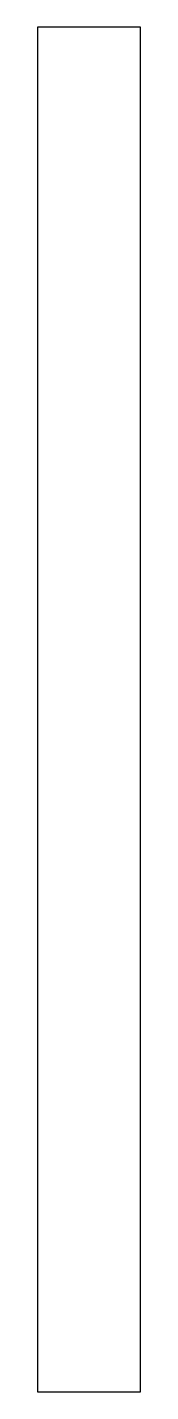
# Model space of a CAD drawing. Header units: millimetres. Extents: x -203 to -159, y -295 to 295.
import ezdxf

# ---------------------------------------------------------------- set-up
doc = ezdxf.new("R2010")
doc.units = ezdxf.units.MM
doc.layers.add('Polyline', color=7, linetype='CONTINUOUS')

msp = doc.modelspace()

# ---------------------------------------------------------------- linework, layer by layer
at = {"layer": 'Polyline'}
for p, q in [((-158.75, 295.275), (-203.2, 295.275)), ((-203.2, 295.275), (-203.2, -295.275)), ((-158.75, -295.275), (-158.75, 295.275)), ((-203.2, -295.275), (-158.75, -295.275))]:
    msp.add_line(p, q, dxfattribs=at)

doc.saveas('drawing.dxf')
